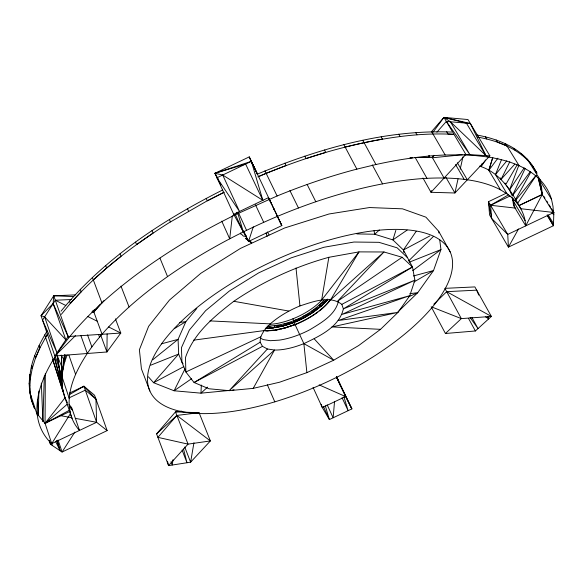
<?xml version="1.0" encoding="UTF-8"?>
<svg xmlns="http://www.w3.org/2000/svg" width="583" height="583" viewBox="0 0 583 583"><rect width="100%" height="100%" fill="white"/><g stroke="black" fill="none" stroke-linecap="round" stroke-linejoin="round"><path stroke-width="0.87" d="M70.128 411.314L45.059 423.338L45.321 373.441M29.682 388.183L29.653 391.761L31.271 399.442L32.014 401.745L30.389 394.013L37.363 415.38A280.088 112.774 -25 0 0 49.606 441.637L51.734 443.634L70.667 413.201M29.755 380.123C29.966 362.451 38.187 345.85 47.136 330.998M32.408 367.778L30.571 377.128L29.799 374.752L29.15 383.527L29.653 391.761L30.411 394.093L30.411 392.228M30.556 378.914L30.549 377.048L29.915 385.88L29.15 383.527M31.613 368.15L31.642 365.461L32.429 367.858L35.505 358.02L39.87 347.818M107.126 333.972L106.929 351.979L54.853 356.002L41.021 315.702L53.731 295.778L75.324 294.903M70.018 409.936L45.059 423.338L38.303 415.256L38.872 390.982M42.435 419.767L42.916 421.254L44.315 376.028M551.503 208.692L553.85 212.489L553.442 225.73L508.42 247.126L489.596 214.959L488.467 201.689L506.284 193.199M201.332 385.072L200.982 393.161L174.084 390.778L153.577 382.696L148.374 376.786M73.458 296.579L53.731 295.778L53.14 303.597L65.857 339.831L44.629 316.846L41.021 315.702L53.14 303.597L68.102 336.529L54.853 356.002L75.462 335.684M334.518 401.723L333.141 417.785L327.158 404.799M65.515 354.952L64.917 361.271L67.147 354.93M260.164 342.206C259.763 334.657 265.389 328.907 270.264 323.878C279.024 316.19 289.226 310.404 299.946 305.915C312.882 301.834 329.73 294.969 341.827 304.37L343.372 308.852C339.233 327.216 319.346 336.194 303.867 343.635A45.204 18.088 -25 0 1 274.535 350.026L267.393 348.991L262.467 346.338L260.164 342.206L194.066 382.514L185.868 371.99L178.66 354.063L178.077 339.35L185.875 321.641L196.814 308.422M64.545 355.025L62.913 369.491L64.902 361.198L61.135 355.018M61.543 355.623L61.951 377.281L64.516 354.785M232.333 215.717L229.709 238.826A247.731 99.241 -25 0 0 129.076 306.986C107.819 326.298 87.588 347.92 75.615 374.366A247.731 99.241 -25 0 0 78.567 429.416L79.507 430.414L71.826 408.02L68.983 404.252M61.951 377.281L62.898 369.418L56.988 355.164M172.976 459.71L172.276 465.03L171.023 461.714M402.132 257.271L337.506 301.265L383.993 251.98L330.627 299.786L358.997 251.885L328.848 257.3L321.641 300.077L358.997 251.885L383.993 251.98L402.132 257.271L412.487 267.007L414.892 280.183L409.776 295.683L397.963 312.408L380.524 329.337L358.683 345.537L333.695 360.214L306.884 372.646L279.592 382.215L253.197 388.373L229.163 390.668L208.954 388.766L194.066 382.514L262.467 346.338M193.942 442.737L190.619 462.181L168.553 465.613L156.579 433.869L175.483 411.89L181.699 411.139M431.311 190.51L430.99 192.295L454.908 192.988L489.895 155.858L467.96 119.537L443.947 117.387L431.384 131.794M428.775 155.595L428.439 157.315L415.198 157.519L426.945 178.318C442.905 177.553 458.996 177.99 474.722 181.014A247.731 99.241 -25 0 1 500.484 189.796L507.057 193.855A247.731 99.241 -25 0 1 525.094 220.666L525.728 225.832L542.205 194.54L541.643 188.039L539.086 178.442M481.718 163.969L481.186 166.651C500.593 173.457 511.728 191.53 520.787 208.78M338.468 301.149C335.291 315.017 321.197 322.822 309.908 329.694A45.008 18.379 -25 0 1 279.206 340.151L270.359 340.698L263.21 339.59L260.39 338.038M458.041 178.915L454.908 192.988L445.959 177.421M460.191 169.245L462.924 156.929M94.584 309.354L93.827 311.941L102.076 334.278M104.168 300.376L93.848 312.007L94.599 309.427M395.835 230.409L392.906 239.897L403.407 249.99L412.487 267.007L343.372 308.852L414.892 280.183L342.104 314.368L409.776 295.683L338.184 320.526L397.963 312.408L331.916 326.925L380.524 329.337M253.299 226.823L248.526 241.479L233.688 214.26L214.952 173.297L249.225 156.9L281.822 225.585L248.526 241.479L243.643 230.832M518.71 165.652L509.498 190.065L511.881 195.254M507.057 193.855L495.484 174.587L501.562 159.443M47.471 334.139L39.884 347.898L35.527 358.1L34.725 355.688M328.848 257.3C294.976 266.65 262.875 281.545 233.805 301.294C214.18 316.511 193.629 333.228 185.467 357.612L185.868 371.99L260.703 336.843M512.224 195.997L525.166 168.465M500.294 177.917L501.125 179.302L509.819 161.695M184.957 368.988L174.084 390.778L191.661 378.651M330.262 299.735L329.446 301.28L330.313 299.866M253.197 388.373L274.535 350.026L229.163 390.668L267.393 348.991M514.913 200.69L530.843 172.058M518.506 228.959L508.42 247.126L507.735 234.417L488.467 201.689L491.658 218.487L507.735 234.417L553.85 212.489L552.859 211.017M517.114 164.938L505.789 184.476L504.965 183.098M47.398 334.351L45.547 337.28L44.709 334.831M74.835 432.098L62.068 452.036L50.444 444.246L49.322 440.835M71.512 299.524L55.305 300.23L42.537 320.103L57.025 352.81L44.629 316.846M37.363 415.38A280.059 112.767 -25 0 1 53.213 359.718L60.355 348.882L68.809 337.732L68.211 336.041M524.183 167.846L509.484 190.051L506.875 185.911M485.624 159.968L481.179 166.651L479.612 166.082M433.767 155.289L432.302 157.49L415.198 157.505M517.259 203.831L536.294 175.33M403.895 252.519L403.407 249.99L416.182 231.334M433.169 132.006L443.947 117.387L470.357 123.501L485.952 155.617L450.411 121.781L443.947 117.387L465.853 154.393L489.895 155.858M512.756 195.283L530.311 171.591M497.911 158.175L488.824 170.353L500.484 189.81M49.781 420.635L45.059 423.338L64.997 397.817L67.504 402.977M515.168 200.895L536.156 175.221M495.47 174.579L506.831 160.813M61.026 311.191C104.066 258.407 162.373 220.338 222.67 189.971M61.339 314.339L70.332 303.408L81.19 291.697M99.933 304.822L93.827 311.941L92.056 312.029M436.893 132.195L446.338 121.432L470.357 123.501M434.073 155.501L432.302 157.483L444.093 178.048M501.125 179.302L514.811 164.136M170.404 221.904C133.908 244.845 99.037 271.095 70.354 303.488L69.464 300.996M324.17 300.077C309.908 315.6 288.986 325.365 267.903 326.137M327.777 299.05C312.138 316.387 289.008 327.325 265.659 328.185C288.935 328.04 311.963 316.547 327.712 299.64L321.641 305.521L311.81 311.103L313.938 311.912L304.173 317.458L293.759 320.665L295.034 324.775L281.101 329.052M408.588 260.965L433.555 236.312M433.781 304.246L446.695 291.668L476.69 290.152L478.745 295.078M397.621 312.218L417.727 292.695L433.526 270.548L440.945 249.582L439.757 239.985M431.194 306.76L445.427 333.491L461.342 318.617L491.367 316.423L474.883 286.916L444.887 288.352L461.342 318.617L432.032 307.088M265.396 330.947L274.659 330.087L284.591 328.01L295.005 324.491A44.782 18.692 -25 0 0 330.43 299.225M207.584 387.119L200.982 393.161L230.525 390.348M379.344 230.008L374.709 234.242L356.883 233.929M156.579 433.869L176.86 415.424L199.08 412.691L210.383 440.937L190.619 462.181L184.738 447.015M445.427 333.491L475.385 330.976L491.367 316.423L446.695 291.668M82.575 387.418L83.923 386.216L94.577 395.252L107.141 430.611L62.068 452.036L58.081 440.019M120.083 253.765L121.06 256.287L106.616 268.093L93.316 279.949L92.376 277.442M45.059 423.338L67.169 404.303M152.71 359.806L178.077 339.35L161.367 343.853M412.735 270.629L440.945 249.582L409.346 262.168M327.056 299.575L319.185 305.354L322.1 305.55L313.596 311.788L303.153 316.314L304.362 317.677L293.941 322.195L284.212 323.886L283.418 326.05L273.609 327.77L266.999 326.181M407.153 230.081L392.906 239.897L374.709 234.242L374.016 230.686M174.251 328.674L185.875 321.641L179.666 322.414M223.785 192.412L207.308 200.778L170.425 221.963L169.362 219.448M413.923 282.004L433.526 270.548L413.405 275.97M69.749 394.443L83.923 386.216L95.955 399.122L96.61 422.289L107.141 430.611M508.66 194.744L490.58 205.267L491.658 218.487M183.791 366.649L153.577 382.696L178.66 354.063L150.735 365.191M403.407 249.99L429.86 235.94M341.827 304.37L412.487 267.007M224.185 192.266L207.322 200.836L206.207 198.337M426.967 178.296A247.731 99.241 -25 0 0 315.804 201.74C286.224 211.921 257.438 224.353 229.709 238.826L221.751 221.139M220.84 184.891L216.993 177.764L251.346 161.331L257.518 174.346M233.688 214.26L268.69 197.535M69.326 393.161L83.923 386.216L96.61 422.289L50.444 444.246L49.482 440.806M69.064 397.897L85.307 390.158L95.955 399.122M510.052 195.997L490.58 205.267L515.889 208.153M93.295 279.876L101.945 302.949A280.059 112.774 -25 0 1 237.113 213.91L277.107 195.99L266.125 173.297L258.604 176.518M408.668 296.805L417.727 292.695L409.82 293.679M257.438 174.091C318.77 148.709 384.693 129.426 451.672 132.057M257.854 176.889C297.826 159.808 339.583 146.654 382.433 139.14M266.125 173.297L286.1 165.528M306.884 372.646L303.867 343.635L295.005 324.491L284.468 328.353L284.591 328.01L275.227 330.255M217.955 178.864L214.952 173.297L251.346 161.331L262.853 200.326L222.713 175.024L214.952 173.297L218.348 179.732M293.978 322.486L283.542 325.708L275.096 325.773L273.332 328.149L265.25 328.572M214.952 173.297L245.618 164.071L262.853 200.326M277.114 195.983A280.059 112.774 -25 0 1 356.883 169.121L375.94 164.523A280.059 112.774 -25 0 1 445.157 154.998L460.249 154.808L474.27 155.45L487.206 156.907L486.295 155.391M245.625 236.355L243.3 236.071L241.887 234.548A0.816 0.386 18.4 0 0 241.515 234.344L240.837 234.184L240.597 233.222A1.705 0.809 18.6 0 1 240.546 233.069L240.531 233.025M343.883 144.708L345.151 147.105C380.356 138.463 416.648 132.399 453.006 134.301M232.318 390.173L234.06 389.772M275.212 330.284L279.417 329.41M193.505 340.18L264.128 330.583M432.513 157.774L462.253 154.757M464.053 154.575L465.853 154.393L430.99 192.295L422.959 178.019M266.242 330.867L274.659 330.087M267.196 330.853L271.685 330.605M199.08 412.691L175.483 411.89L188.047 444.129L168.553 465.613L167.503 461.255M209.924 320.89L270.264 323.878M453.246 134.33L447.992 134.003L446.665 131.736M520.408 208.67L553.85 212.489M264.033 330.269L265.819 330.561M233.805 301.294L288.847 311.06M60.231 415.584L71.767 417.712M75.316 418.361L96.61 422.289M477.47 137.063C500.52 141.173 525.589 151.128 536.87 173.1M476.785 134.986C498.363 138.994 521.275 147.944 533.481 167.27M443.947 117.387L466.415 123.166L485.952 155.617M92.15 311.329L93.827 311.941L92.894 310.44M519.118 165.703L506.977 145.998L497.452 142.143L496.126 139.971M319.156 384.882L345.566 396.564L351.877 408.894L329.395 419.563L322.312 407.597L313.042 387.352M55.305 300.23L65.813 305.492M87.647 316.438L97.346 321.299M108.664 326.968L120.79 333.046L106.929 351.979L100.691 335.043M303.867 343.635L333.695 360.214L314.201 338.84M485.639 316.89L488.671 318.879L487.643 316.416M248.227 240.116L245.392 238.345L251.528 243.038M249.065 240.684L251.798 242.594M407.539 257.744L397.11 247.811L378.943 242.324L353.961 242.032L323.893 247.279L291.165 257.839L258.67 272.873L229.308 291.048L205.61 310.688L189.351 330.08L181.444 347.665L181.947 362.232L183.047 363.661M69.275 405.804L72.576 410.228L69.253 405.732M552.006 212.78L553.784 214.741L552.378 212.467M450.178 251.936A165.477 66.171 -25 0 0 201.594 303.947A165.477 66.171 -25 0 0 248.336 408.603A165.477 66.171 -25 0 0 450.178 251.936L438.678 231.254L425.889 217.16L402.496 208.831L369.469 207.548L329.052 213.983L284.657 227.975L240.517 248.38L200.916 273.23L169.485 300.048L148.643 326.283L139.381 349.771L141.429 368.901L149.897 391.055M470.095 317.48L478.016 328.579L471.931 317.509M446.338 121.432L469.927 154.641L450.411 121.781M216.993 177.764L239.518 211.476L222.713 175.024M540.448 180.242L527.287 159.086M551.482 199.24L540.004 180.774L542.205 194.54L553.42 212.664L552.997 206.338L551.482 199.24A280.088 112.774 -25 0 0 540.47 180.213M536.017 171.781L536.856 173.136M543.99 196.544L544.93 198.06M546.81 201.099L547.75 202.614M549.157 204.895L550.563 207.169M521.231 153.453L522.528 155.552M514.024 148.359L515.328 150.48M548.312 215.112L553.507 223.566M547.328 215.761L553.442 225.73L547.189 214.741M505.658 143.848L506.97 145.99M485.435 136.786L486.761 138.98M525.101 220.666L512.836 200.282L511.925 197.127M512.836 200.282L513.572 205.595L525.728 225.832M457.327 162.752L467.304 179.819M455.534 164.53L464.155 179.316M532.206 165.215L536.856 173.085M445.179 154.998L431.639 131.692M415.657 132.509L416.969 134.819M267.378 231.932L269.04 234.876M37.086 413.092L38.325 415.336L37.552 399.814M398.794 134.207L400.106 136.539M487.337 316.496L488.671 318.879M381.144 136.808L382.441 139.162M468.47 318.333L475.385 330.976M375.94 164.523L362.808 140.314M372.289 164.909L382.55 183.9M345.143 147.076L356.862 169.128M338.176 379.825L336.595 376.786L351.877 408.894L336.566 377.259M324.505 149.999L325.759 152.411L306.031 158.576L304.8 156.142M336.551 376.873L340.472 385.611M307.146 184.476L315.818 201.747M284.905 163.116L286.115 165.565M289.911 190.59L298.452 207.971M55.779 441.797L60.166 450.768L57.207 440.311M264.952 170.877L266.139 173.34M269.127 198.869L277.501 216.359M268.974 198.759L270.14 201.201M273.252 207.701L274.425 210.142L273.332 207.694M277.151 215.834L281.822 225.585L277.187 215.827M269.091 198.745L271.787 204.436M257.343 174.179L249.225 156.9L257.453 174.353M255.441 204.75L263.705 222.298M336.449 377.216L345.566 396.564L322.312 407.597L321.175 404.296M342.053 397.723L348.124 410.672L343.904 396.848M292.899 318.814L293.759 320.665M238.44 212.693L246.551 230.314M236.363 212.278L237.113 213.91M235.248 214.304L243.33 231.939L237.747 213.035M323.434 406.562L329.395 419.563L325.278 405.688M267.32 384.744L274.804 401.847M187.464 208.656L188.549 211.17M159.968 258.152L167.554 276.597M152.025 230.62L153.059 233.134L136.575 244.605L135.569 242.083M120.972 286.107L129.054 306.986M182.093 450.069L186.983 462.749L183.521 448.99M105.661 265.578L106.616 268.093M115.427 318.85L120.79 333.046L68.102 336.529L53.731 295.778M31.992 401.672L34.667 408.829L31.271 399.442L31.059 395.915M98.622 334.678L99.533 337.156M80.301 289.27L81.212 291.777M87.545 334.926L91.874 346.878M80.899 335.626L87.312 353.487M68.867 355.091L75.615 374.366M55.079 355.717L69.239 398.48M45.525 337.2L53.228 359.718M64.997 397.817L72.066 418.514M70.842 406.956L71.592 409.171M61.485 383.097L63.037 391.499L52.747 359.58M64.247 395.631L65.012 397.89L54.343 357.998M39.076 345.464L39.884 347.898M56.748 440.427L60.166 450.768M51.581 443.022L52.419 445.572M45.044 423.265L51.734 443.634M37.837 413.828L38.325 415.336M52.754 359.718L65.012 397.89M266.067 232.981L267.116 236.385M512.902 198.358L514.774 207.599M54.613 357.663L61.987 384.554L61.936 377.208M57.185 355.018L62.009 384.627L61.499 355.696M57.265 355.776L63.037 391.499M438.678 231.254L438.897 233.003M296.004 267.991L299.946 305.915M29.893 385.8L30.411 394.093M29.799 374.752L30.01 378.28M31.642 365.461L31.788 368.143M41.327 383.14L42.916 421.254M93.797 310.156L93.848 312.007M328.929 301.928A45.496 18.991 -25 0 1 319.324 311.067M317.924 312.131A45.496 18.991 -25 0 1 295.843 324.447M321.656 300.201A40.919 17.235 -25 0 1 269.594 324.316M68.852 337.725A279.949 112.701 -25 0 1 101.996 302.956M487.191 156.907A280.059 112.774 -25 0 1 540.405 180.22M246.361 235.911A16.827 7.907 19.1 0 1 246.296 235.78M492.744 157.527L488.824 170.353L492.752 157.534M429.591 155.945L428.439 157.315L429.591 155.953M176.86 415.424L157.891 437.352L188.047 444.129L210.383 440.937L176.86 415.424M542.19 194.518L518.797 205.661L542.205 194.54L538.109 177.283L542.19 194.518M412.567 157.68L409.936 157.855L412.567 157.694"/></g></svg>
